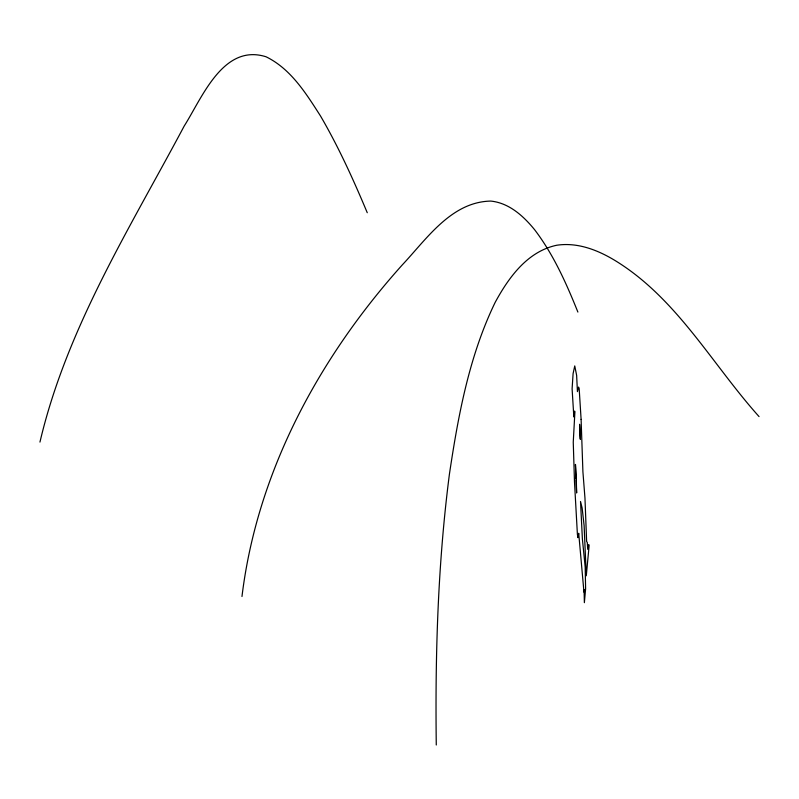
<?xml version="1.0" encoding="UTF-8"?>
<svg xmlns="http://www.w3.org/2000/svg" width="799" height="799" viewBox="0 0 799 799"><rect width="100%" height="100%" fill="white"/><g stroke="black" fill="none" stroke-linecap="round" stroke-linejoin="round"><path stroke-width="1.2" d="M241.977 596.493C257.138 471.74 319.201 357.413 402.356 264.829C426.766 238.841 451.385 201.817 490.796 201.078C509.123 202.946 523.445 216.03 534.601 229.693C553.517 254.521 566.291 283.265 577.887 312.069M39.95 442.087C66.637 328.219 129.917 228.124 184.209 126.022C202.167 97.698 223.151 43.216 266.067 56.779C290.926 68.924 306.057 93.463 320.489 115.955C338.566 146.956 353.398 179.665 367.26 212.724M759.05 416.589C712.099 364.224 677.332 299.046 615.989 261.093C598.341 250.227 577.797 242.057 556.733 245.243C527.36 251.435 508.653 277.543 495.17 302.372C469.103 356.144 458.207 415.52 449.418 474.167C437.812 563.934 435.115 654.571 436.274 744.998M576.139 478.801L575.45 464.429L576.628 492.993L576.319 480.229M581.103 419.395L582.91 471.79L584.968 498.077L586.636 541.622L587.285 542.381L587.704 549.312L588.793 544.628L589.033 546.666L586.286 575.769L584.119 525.602L582.121 507.954L580.523 501.482L582.391 539.045L585.188 567.17L585.607 588.843L584.369 602.676L584.089 589.552L583.959 592.099L578.716 533.283L577.957 537.657L577.407 534.451L574.491 482.017L573.253 442.167L574.871 412.514L574.641 411.076L573.842 416.988L572.104 388.833L573.093 373.612L574.751 365.912L576.638 375.36L577.427 391.64L578.566 387.076L579.175 388.584L581.103 419.395M580.284 439.12L579.585 424.389L580.284 439.12"/></g></svg>
